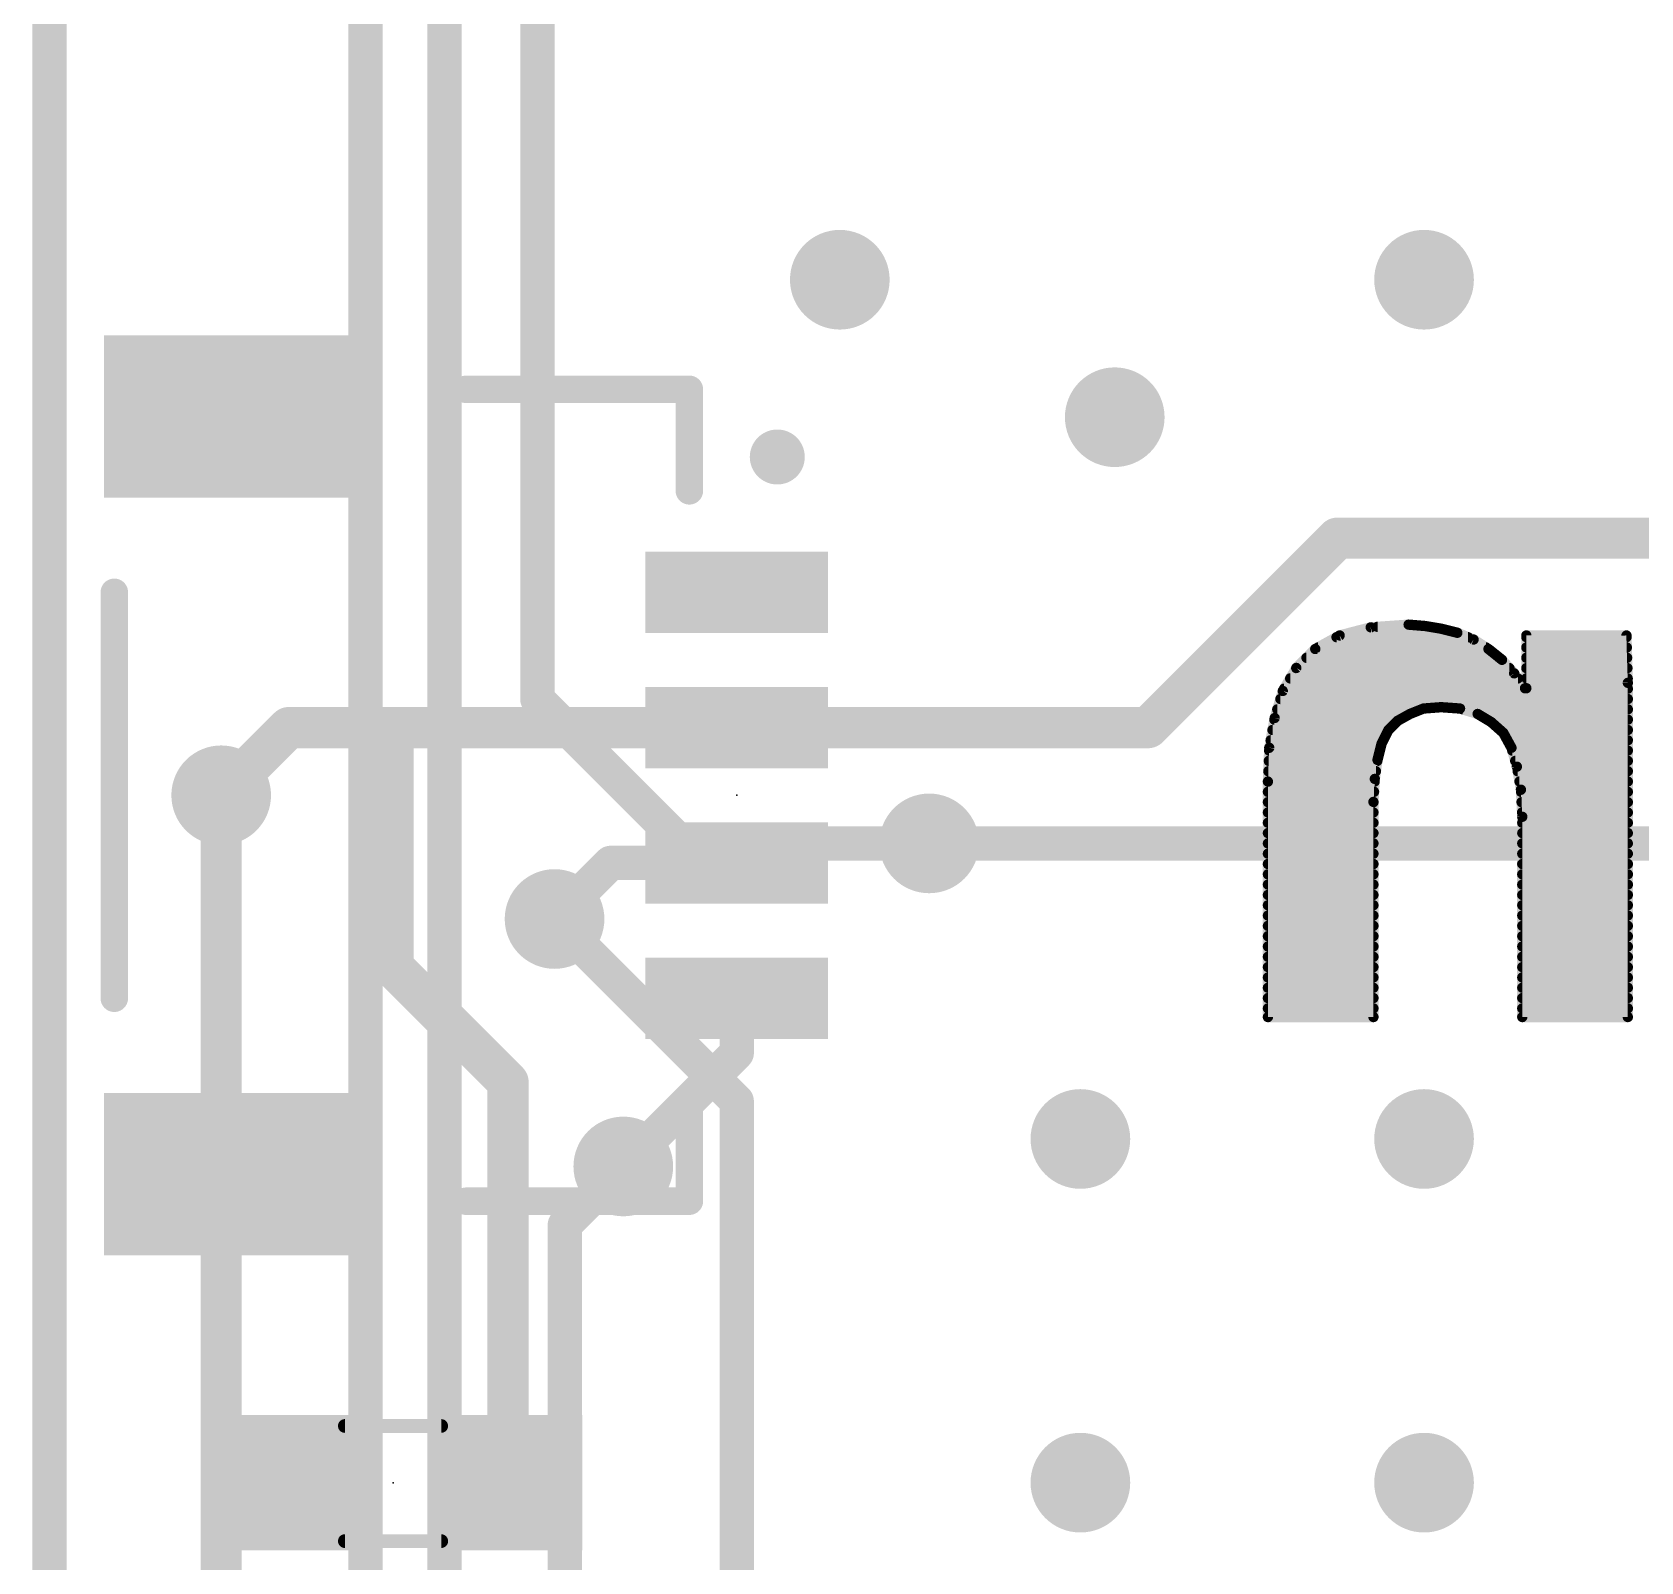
# Model space of a CAD drawing. Extents: x -38 to 69, y -21 to 41.
# Drawn here: x -0.13 to 11.76, y 14.66 to 25.96 of the extents above; entities that cross this region are included whole.
import ezdxf

# ---------------------------------------------------------------- set-up
doc = ezdxf.new("R2010")
doc.units = 0
for name, color, linetype in [('1', 12, 'CONTINUOUS'), ('16', 53, 'CONTINUOUS'), ('18', 110, 'CONTINUOUS'), ('20', 53, 'CONTINUOUS'), ('21', 41, 'CONTINUOUS'), ('22', 40, 'CONTINUOUS'), ('23', 53, 'CONTINUOUS'), ('51', 53, 'CONTINUOUS')]:
    doc.layers.add(name, color=color, linetype=linetype)

# ---------------------------------------------------------------- blocks, each defined once
blk = doc.blocks.new('RECT')
blk.add_solid([(-0.5, -0.5), (0.5, -0.5), (-0.5, 0.5), (0.5, 0.5)])
blk = doc.blocks.new('ROUNDV')
at = {"const_width": 0.5}
blk.add_lwpolyline([(0, -0.25, 1), (0, 0.25, 1), (0, -0.25)], format="xyb", dxfattribs=at)

msp = doc.modelspace()

# ---------------------------------------------------------------- linework, layer by layer
at = {"layer": '1'}
for points, const_width in [([(0, 0), (0, 40.64)], 0.254), ([(9.52, 22.22), (8.12, 20.82)], 0.3048), ([(13.195, 22.22), (9.52, 22.22)], 0.3048), ([(1.77, 20.82), (1.27, 20.32)], 0.3048), ([(2.54, 20.82), (1.77, 20.82)], 0.3048), ([(5.08, 20.82), (2.54, 20.82)], 0.3048), ([(2.54, 19.05), (2.54, 20.82)], 0.3048), ([(8.12, 20.82), (5.08, 20.82)], 0.3048), ([(12.8394, 19.9644), (6.5024, 19.9644)], 0.254), ([(4.1482, 19.82), (3.7338, 19.4056)], 0.254), ([(4.1482, 19.82), (5.08, 19.82)], 0.254), ([(3.39, 18.2), (2.54, 19.05)], 0.3048), ([(5.08, 18.82), (5.08, 18.415)], 0.254), ([(5.08, 18.415), (4.2418, 17.5768)], 0.254), ([(3.39, 15.24), (3.39, 18.2)], 0.3048)]:
    msp.add_lwpolyline(points, dxfattribs=dict(at, const_width=const_width))
for points, const_width in [([(9.52, 22.2962, 1), (9.52, 22.1438)], 0.1524), ([(9.5739, 22.1661, 1), (9.4661, 22.2739)], 0.1524), ([(1.77, 20.8962, 1), (1.77, 20.7438)], 0.1524), ([(1.8239, 20.7661, 1), (1.7161, 20.8739)], 0.1524), ([(2.54, 20.8962, 1), (2.54, 20.7438)], 0.1524), ([(2.6162, 20.82, 1), (2.4638, 20.82)], 0.1524), ([(2.54, 20.7438, 1), (2.54, 20.8962)], 0.1524), ([(5.08, 20.8962, 1), (5.08, 20.7438)], 0.1524), ([(5.08, 20.7438, 1), (5.08, 20.8962)], 0.1524), ([(8.0661, 20.8739, 1), (8.1739, 20.7661)], 0.1524), ([(8.12, 20.7438, 1), (8.12, 20.8962)], 0.1524), ([(1.2161, 20.3739, 1), (1.3239, 20.2661)], 0.1524), ([(6.5024, 20.0279, 1), (6.5024, 19.9009)], 0.127), ([(4.1482, 19.8835, 1), (4.1482, 19.7565)], 0.127), ([(4.1931, 19.7751, 1), (4.1033, 19.8649)], 0.127), ([(5.08, 19.7565, 1), (5.08, 19.8835)], 0.127), ([(3.6889, 19.4505, 1), (3.7787, 19.3607)], 0.127), ([(2.5939, 19.1039, 1), (2.4861, 18.9961)], 0.1524), ([(2.4638, 19.05, 1), (2.6162, 19.05)], 0.1524), ([(5.1435, 18.82, 1), (5.0165, 18.82)], 0.127), ([(5.0165, 18.415, 1), (5.1435, 18.415)], 0.127), ([(5.1249, 18.3701, 1), (5.0351, 18.4599)], 0.127), ([(3.4662, 18.2, 1), (3.3138, 18.2)], 0.1524), ([(3.3361, 18.1461, 1), (3.4439, 18.2539)], 0.1524), ([(4.1969, 17.6217, 1), (4.2867, 17.5319)], 0.127), ([(3.3138, 15.24, 1), (3.4662, 15.24)], 0.1524)]:
    msp.add_lwpolyline(points, format="xyb", dxfattribs=dict(at, const_width=const_width))
at = {"layer": '16'}
for points, const_width in [([(0, 0), (0, 40.64)], 0.254), ([(2.3368, 34.0868), (2.3368, 9.0932)], 0.254), ([(2.921, 9.779), (2.921, 33.401)], 0.254), ([(3.6068, 21.0312), (3.6068, 27.7368)], 0.254), ([(4.6736, 19.9644), (3.6068, 21.0312)], 0.254), ([(1.27, 8.89), (1.27, 20.32)], 0.3048), ([(6.5024, 19.9644), (4.6736, 19.9644)], 0.254), ([(5.08, 18.0594), (3.7338, 19.4056)], 0.254), ([(5.08, 10.16), (5.08, 18.0594)], 0.254), ([(4.2418, 17.5768), (3.81, 17.145)], 0.254), ([(3.81, 17.145), (3.81, 10.16)], 0.254)]:
    msp.add_lwpolyline(points, dxfattribs=dict(at, const_width=const_width))
for points, const_width in [([(3.6517, 21.0761, 1), (3.5619, 20.9863)], 0.127), ([(3.5433, 21.0312, 1), (3.6703, 21.0312)], 0.127), ([(1.3462, 20.32, 1), (1.1938, 20.32)], 0.1524), ([(4.6736, 20.0279, 1), (4.6736, 19.9009)], 0.127), ([(4.6287, 19.9195, 1), (4.7185, 20.0093)], 0.127), ([(6.5024, 19.9009, 1), (6.5024, 20.0279)], 0.127), ([(3.7787, 19.4505, 1), (3.6889, 19.3607)], 0.127), ([(5.1435, 18.0594, 1), (5.0165, 18.0594)], 0.127), ([(5.0351, 18.0145, 1), (5.1249, 18.1043)], 0.127), ([(4.2867, 17.5319, 1), (4.1969, 17.6217)], 0.127), ([(3.8735, 17.145, 1), (3.7465, 17.145)], 0.127), ([(3.7651, 17.1899, 1), (3.8549, 17.1001)], 0.127)]:
    msp.add_lwpolyline(points, format="xyb", dxfattribs=dict(at, const_width=const_width))
at = {"layer": '20', "const_width": 0.2032}
msp.add_lwpolyline([(0, 0), (0, 40.64)], dxfattribs=at)
at = {"layer": '21', "const_width": 0.2032}
for points in [[(3.08, 23.32), (4.73, 23.32)], [(4.73, 23.32), (4.73, 22.57)], [(0.48, 21.82), (0.48, 18.82)], [(4.73, 18.07), (4.73, 17.32)], [(4.73, 17.32), (3.08, 17.32)]]:
    msp.add_lwpolyline(points, dxfattribs=at)
at = {"layer": '21'}
for points, const_width in [([(3.08, 23.3708, 1), (3.08, 23.2692)], 0.1016), ([(4.7808, 23.32, 1), (4.6792, 23.32)], 0.1016), ([(4.73, 23.2692, 1), (4.73, 23.3708)], 0.1016), ([(5.38, 22.7184, 1), (5.38, 22.9216, 1), (5.38, 22.7184)], 0.2032), ([(4.6792, 22.57, 1), (4.7808, 22.57)], 0.1016), ([(0.5308, 21.82, 1), (0.4292, 21.82)], 0.1016), ([(0.4292, 18.82, 1), (0.5308, 18.82)], 0.1016), ([(4.7808, 18.07, 1), (4.6792, 18.07)], 0.1016), ([(3.08, 17.3708, 1), (3.08, 17.2692)], 0.1016), ([(4.6792, 17.32, 1), (4.7808, 17.32)], 0.1016), ([(4.73, 17.2692, 1), (4.73, 17.3708)], 0.1016)]:
    msp.add_lwpolyline(points, format="xyb", dxfattribs=dict(at, const_width=const_width))
at = {"layer": '22', "const_width": 0.0762}
for points in [[(9.536, 21.501), (9.356, 21.401)], [(9.5133, 21.4884), (10.4842, 21.4884)], [(9.766, 21.561), (9.536, 21.501)], [(10.046, 21.581), (9.766, 21.561)], [(9.8164, 21.5646), (10.2044, 21.5646)], [(10.166, 21.571), (10.046, 21.581)], [(10.286, 21.551), (10.166, 21.571)], [(10.406, 21.521), (10.286, 21.551)], [(10.526, 21.471), (10.406, 21.521)], [(11.656, 21.501), (10.916, 21.501)], [(10.916, 21.501), (10.916, 21.111)], [(10.916, 21.4884), (11.6564, 21.4884)], [(11.666, 21.151), (11.656, 21.501)], [(9.356, 21.401), (9.216, 21.261)], [(9.3762, 21.4122), (10.6184, 21.4122)], [(10.636, 21.401), (10.526, 21.471)], [(10.736, 21.321), (10.636, 21.401)], [(10.916, 21.4122), (11.6585, 21.4122)], [(9.216, 21.261), (9.116, 21.091)], [(9.2153, 21.2598), (10.7911, 21.2598)], [(9.291, 21.336), (10.7172, 21.336)], [(10.826, 21.221), (10.736, 21.321)], [(10.916, 21.336), (11.6607, 21.336)], [(10.916, 21.2598), (11.6629, 21.2598)], [(9.1705, 21.1836), (10.8532, 21.1836)], [(10.906, 21.111), (10.826, 21.221)], [(10.916, 21.1836), (11.6651, 21.1836)], [(11.666, 18.681), (11.666, 21.151)], [(9.116, 21.091), (9.056, 20.891)], [(9.0981, 21.0312), (11.666, 21.0312)], [(9.1257, 21.1074), (11.666, 21.1074)], [(10.916, 21.111), (10.906, 21.111)], [(9.056, 20.891), (9.016, 20.671)], [(9.0752, 20.955), (10.141, 20.955)], [(9.966, 20.871), (10.056, 20.921)], [(10.056, 20.921), (10.156, 20.961)], [(10.156, 20.961), (10.286, 20.971)], [(10.286, 20.971), (10.426, 20.961)], [(10.426, 20.961), (10.556, 20.921)], [(10.4455, 20.955), (11.666, 20.955)], [(10.556, 20.921), (10.656, 20.861)], [(9.0399, 20.8026), (9.8976, 20.8026)], [(9.0538, 20.8788), (9.98, 20.8788)], [(9.846, 20.701), (9.896, 20.801)], [(9.896, 20.801), (9.966, 20.871)], [(10.6263, 20.8788), (11.666, 20.8788)], [(10.656, 20.861), (10.746, 20.781)], [(10.7217, 20.8026), (11.666, 20.8026)], [(10.746, 20.781), (10.806, 20.671)], [(9.016, 20.671), (9.006, 20.421)], [(9.0152, 20.6502), (9.8333, 20.6502)], [(9.0261, 20.7264), (9.8587, 20.7264)], [(9.816, 20.581), (9.846, 20.701)], [(10.7758, 20.7264), (11.666, 20.7264)], [(10.806, 20.671), (10.846, 20.531)], [(10.8119, 20.6502), (11.666, 20.6502)], [(9.0121, 20.574), (9.815, 20.574)], [(9.796, 20.441), (9.816, 20.581)], [(10.8337, 20.574), (11.666, 20.574)], [(10.846, 20.531), (10.876, 20.361)], [(9.006, 20.4216), (9.7949, 20.4216)], [(9.006, 20.421), (9.006, 18.681)], [(9.0091, 20.4978), (9.8041, 20.4978)], [(9.786, 20.271), (9.796, 20.441)], [(10.8519, 20.4978), (11.666, 20.4978)], [(10.8653, 20.4216), (11.666, 20.4216)], [(9.006, 20.3454), (9.7904, 20.3454)], [(10.876, 20.361), (10.886, 20.161)], [(10.8768, 20.3454), (11.666, 20.3454)], [(9.006, 20.2692), (9.786, 20.2692)], [(9.006, 20.193), (9.786, 20.193)], [(9.786, 18.681), (9.786, 20.271)], [(10.8806, 20.2692), (11.666, 20.2692)], [(10.8844, 20.193), (11.666, 20.193)], [(9.006, 20.1168), (9.786, 20.1168)], [(10.886, 20.161), (10.886, 18.681)], [(10.886, 20.1168), (11.666, 20.1168)], [(9.006, 20.0406), (9.786, 20.0406)], [(9.006, 19.9644), (9.786, 19.9644)], [(10.886, 20.0406), (11.666, 20.0406)], [(10.886, 19.9644), (11.666, 19.9644)], [(9.006, 19.8882), (9.786, 19.8882)], [(10.886, 19.8882), (11.666, 19.8882)], [(9.006, 19.812), (9.786, 19.812)], [(9.006, 19.7358), (9.786, 19.7358)], [(10.886, 19.812), (11.666, 19.812)], [(10.886, 19.7358), (11.666, 19.7358)], [(9.006, 19.6596), (9.786, 19.6596)], [(9.006, 19.5834), (9.786, 19.5834)], [(10.886, 19.6596), (11.666, 19.6596)], [(10.886, 19.5834), (11.666, 19.5834)], [(9.006, 19.5072), (9.786, 19.5072)], [(10.886, 19.5072), (11.666, 19.5072)], [(9.006, 19.431), (9.786, 19.431)], [(9.006, 19.3548), (9.786, 19.3548)], [(10.886, 19.431), (11.666, 19.431)], [(10.886, 19.3548), (11.666, 19.3548)], [(9.006, 19.2786), (9.786, 19.2786)], [(10.886, 19.2786), (11.666, 19.2786)], [(9.006, 19.2024), (9.786, 19.2024)], [(9.006, 19.1262), (9.786, 19.1262)], [(10.886, 19.2024), (11.666, 19.2024)], [(10.886, 19.1262), (11.666, 19.1262)], [(9.006, 19.05), (9.786, 19.05)], [(10.886, 19.05), (11.666, 19.05)], [(9.006, 18.9738), (9.786, 18.9738)], [(9.006, 18.8976), (9.786, 18.8976)], [(10.886, 18.9738), (11.666, 18.9738)], [(10.886, 18.8976), (11.666, 18.8976)], [(9.006, 18.8214), (9.786, 18.8214)], [(10.886, 18.8214), (11.666, 18.8214)], [(9.006, 18.7452), (9.786, 18.7452)], [(9.006, 18.681), (9.786, 18.681)], [(10.886, 18.7452), (11.666, 18.7452)], [(10.886, 18.681), (11.666, 18.681)]]:
    msp.add_lwpolyline(points, dxfattribs=at)
at = {"layer": '22', "const_width": 0.0381}
for points in [[(9.5133, 21.5075, 1), (9.5133, 21.4694)], [(9.5312, 21.5194, 1), (9.5408, 21.4826)], [(9.5453, 21.4843, 1), (9.5267, 21.5177)], [(9.7646, 21.58, 1), (9.7674, 21.542)], [(9.7708, 21.5426, 1), (9.7612, 21.5794)], [(9.8164, 21.5837, 1), (9.8164, 21.5456)], [(10.0476, 21.6, 1), (10.0444, 21.562)], [(10.0474, 21.562, 1), (10.0446, 21.6)], [(10.1691, 21.5898, 1), (10.1629, 21.5522)], [(10.1644, 21.552, 1), (10.1676, 21.59)], [(10.2044, 21.5456, 1), (10.2044, 21.5837)], [(10.2906, 21.5695, 1), (10.2814, 21.5325)], [(10.2829, 21.5322, 1), (10.2891, 21.5698)], [(10.4133, 21.5386, 1), (10.3987, 21.5034)], [(10.4014, 21.5025, 1), (10.4106, 21.5395)], [(10.4842, 21.4694, 1), (10.4842, 21.5075)], [(10.916, 21.5201, 1), (10.916, 21.482)], [(10.916, 21.5075, 1), (10.916, 21.4694)], [(10.9351, 21.501, 1), (10.897, 21.501)], [(11.675, 21.5015, 1), (11.637, 21.5005)], [(11.656, 21.482, 1), (11.656, 21.5201)], [(11.6564, 21.4694, 1), (11.6564, 21.5075)], [(9.3467, 21.4177, 1), (9.3653, 21.3843)], [(9.3695, 21.3875, 1), (9.3425, 21.4145)], [(9.3762, 21.4313, 1), (9.3762, 21.3932)], [(10.5362, 21.4871, 1), (10.5158, 21.4549)], [(10.5187, 21.4534, 1), (10.5333, 21.4886)], [(10.6479, 21.4159, 1), (10.6241, 21.3861)], [(10.6184, 21.3932, 1), (10.6184, 21.4313)], [(10.6258, 21.3849, 1), (10.6462, 21.4171)], [(10.916, 21.4313, 1), (10.916, 21.3932)], [(11.6585, 21.3932, 1), (11.6585, 21.4313)], [(9.2153, 21.2789, 1), (9.2153, 21.2408)], [(9.2025, 21.2745, 1), (9.2295, 21.2475)], [(9.2324, 21.2513, 1), (9.1996, 21.2707)], [(9.291, 21.3551, 1), (9.291, 21.317)], [(10.7502, 21.3337, 1), (10.7218, 21.3083)], [(10.7172, 21.317, 1), (10.7172, 21.3551)], [(10.7241, 21.3061, 1), (10.7479, 21.3359)], [(10.7911, 21.2408, 1), (10.7911, 21.2789)], [(10.916, 21.3551, 1), (10.916, 21.317)], [(10.916, 21.2789, 1), (10.916, 21.2408)], [(11.6607, 21.317, 1), (11.6607, 21.3551)], [(11.6629, 21.2408, 1), (11.6629, 21.2789)], [(9.1705, 21.2027, 1), (9.1705, 21.1646)], [(10.8414, 21.2322, 1), (10.8106, 21.2098)], [(10.8118, 21.2083, 1), (10.8402, 21.2337)], [(10.8532, 21.1646, 1), (10.8532, 21.2027)], [(10.916, 21.2027, 1), (10.916, 21.1646)], [(11.6851, 21.151, 1), (11.647, 21.151)], [(11.647, 21.1505, 1), (11.685, 21.1515)], [(11.6651, 21.1646, 1), (11.6651, 21.2027)], [(9.0981, 21.0503, 1), (9.0981, 21.0122)], [(9.0996, 21.1007, 1), (9.1324, 21.0813)], [(9.1342, 21.0855, 1), (9.0978, 21.0965)], [(9.1257, 21.1265, 1), (9.1257, 21.0884)], [(10.906, 21.1301, 1), (10.906, 21.092)], [(10.8906, 21.0998, 1), (10.9214, 21.1222)], [(10.897, 21.111, 1), (10.9351, 21.111)], [(10.916, 21.092, 1), (10.916, 21.1301)], [(11.666, 21.0884, 1), (11.666, 21.1265)], [(11.666, 21.0122, 1), (11.666, 21.0503)], [(9.0747, 20.8876, 1), (9.0373, 20.8944)], [(9.0752, 20.9741, 1), (9.0752, 20.936)], [(10.0489, 20.9387, 1), (10.0631, 20.9033)], [(10.0653, 20.9043, 1), (10.0467, 20.9377)], [(10.1545, 20.98, 1), (10.1575, 20.942)], [(10.141, 20.936, 1), (10.141, 20.9741)], [(10.1631, 20.9433, 1), (10.1489, 20.9787)], [(10.2874, 20.99, 1), (10.2846, 20.952)], [(10.2875, 20.952, 1), (10.2845, 20.99)], [(10.4316, 20.9792, 1), (10.4204, 20.9428)], [(10.4246, 20.942, 1), (10.4274, 20.98)], [(10.4455, 20.9741, 1), (10.4455, 20.936)], [(10.5658, 20.9373, 1), (10.5462, 20.9047)], [(10.5504, 20.9028, 1), (10.5616, 20.9392)], [(11.666, 20.936, 1), (11.666, 20.9741)], [(9.0399, 20.8217, 1), (9.0399, 20.7836)], [(9.0538, 20.8979, 1), (9.0538, 20.8598)], [(9.0378, 20.8965, 1), (9.0742, 20.8855)], [(9.8825, 20.8145, 1), (9.9095, 20.7875)], [(9.913, 20.7925, 1), (9.879, 20.8095)], [(9.8976, 20.7836, 1), (9.8976, 20.8217)], [(9.9567, 20.8877, 1), (9.9753, 20.8543)], [(9.9795, 20.8575, 1), (9.9525, 20.8845)], [(9.98, 20.8598, 1), (9.98, 20.8979)], [(10.6263, 20.8979, 1), (10.6263, 20.8598)], [(10.6687, 20.8752, 1), (10.6433, 20.8468)], [(10.6462, 20.8447, 1), (10.6658, 20.8773)], [(10.7217, 20.8217, 1), (10.7217, 20.7836)], [(10.7627, 20.7901, 1), (10.7293, 20.7719)], [(10.7333, 20.7668, 1), (10.7587, 20.7952)], [(11.666, 20.8598, 1), (11.666, 20.8979)], [(11.666, 20.7836, 1), (11.666, 20.8217)], [(9.0152, 20.6693, 1), (9.0152, 20.6312)], [(9.035, 20.6702, 1), (8.997, 20.6718)], [(8.9973, 20.6744, 1), (9.0347, 20.6676)], [(9.0261, 20.7455, 1), (9.0261, 20.7074)], [(9.829, 20.7095, 1), (9.863, 20.6925)], [(9.8645, 20.6964, 1), (9.8275, 20.7056)], [(9.8333, 20.6312, 1), (9.8333, 20.6693)], [(9.8587, 20.7074, 1), (9.8587, 20.7455)], [(10.7758, 20.7455, 1), (10.7758, 20.7074)], [(10.8243, 20.6762, 1), (10.7877, 20.6658)], [(10.7893, 20.6619, 1), (10.8227, 20.6801)], [(10.8119, 20.6693, 1), (10.8119, 20.6312)], [(11.666, 20.7074, 1), (11.666, 20.7455)], [(11.666, 20.6312, 1), (11.666, 20.6693)], [(9.0121, 20.5931, 1), (9.0121, 20.555)], [(9.7975, 20.5856, 1), (9.8345, 20.5764)], [(9.8349, 20.5783, 1), (9.7971, 20.5837)], [(9.815, 20.555, 1), (9.815, 20.5931)], [(10.8337, 20.5931, 1), (10.8337, 20.555)], [(10.8648, 20.5343, 1), (10.8272, 20.5277)], [(11.666, 20.555, 1), (11.666, 20.5931)], [(9.006, 20.4407, 1), (9.006, 20.4026)], [(9.0251, 20.421, 1), (8.987, 20.421)], [(9.0091, 20.5169, 1), (9.0091, 20.4788)], [(9.815, 20.4399, 1), (9.777, 20.4421)], [(9.7771, 20.4437, 1), (9.8149, 20.4383)], [(9.7949, 20.4026, 1), (9.7949, 20.4407)], [(9.8041, 20.4788, 1), (9.8041, 20.5169)], [(10.8277, 20.5258, 1), (10.8643, 20.5362)], [(10.8519, 20.5169, 1), (10.8519, 20.4788)], [(10.8653, 20.4407, 1), (10.8653, 20.4026)], [(11.666, 20.4788, 1), (11.666, 20.5169)], [(11.666, 20.4026, 1), (11.666, 20.4407)], [(8.987, 20.4218, 1), (9.025, 20.4202)], [(9.006, 20.3645, 1), (9.006, 20.3264)], [(9.7904, 20.3264, 1), (9.7904, 20.3645)], [(10.895, 20.362, 1), (10.857, 20.36)], [(10.8572, 20.3577, 1), (10.8948, 20.3643)], [(10.8768, 20.3645, 1), (10.8768, 20.3264)], [(11.666, 20.3264, 1), (11.666, 20.3645)], [(9.006, 20.2883, 1), (9.006, 20.2502)], [(9.006, 20.2121, 1), (9.006, 20.174)], [(9.805, 20.271, 1), (9.7669, 20.271)], [(9.767, 20.2721, 1), (9.805, 20.2699)], [(9.786, 20.2502, 1), (9.786, 20.2883)], [(9.786, 20.174, 1), (9.786, 20.2121)], [(10.8806, 20.2883, 1), (10.8806, 20.2502)], [(10.8844, 20.2121, 1), (10.8844, 20.174)], [(11.666, 20.2502, 1), (11.666, 20.2883)], [(11.666, 20.174, 1), (11.666, 20.2121)], [(9.006, 20.1359, 1), (9.006, 20.0978)], [(9.786, 20.0978, 1), (9.786, 20.1359)], [(10.886, 20.1359, 1), (10.886, 20.0978)], [(10.9051, 20.161, 1), (10.867, 20.161)], [(10.867, 20.16, 1), (10.905, 20.162)], [(11.666, 20.0978, 1), (11.666, 20.1359)], [(9.006, 20.0597, 1), (9.006, 20.0216)], [(9.006, 19.9835, 1), (9.006, 19.9454)], [(9.786, 20.0216, 1), (9.786, 20.0597)], [(9.786, 19.9454, 1), (9.786, 19.9835)], [(10.886, 20.0597, 1), (10.886, 20.0216)], [(10.886, 19.9835, 1), (10.886, 19.9454)], [(11.666, 20.0216, 1), (11.666, 20.0597)], [(11.666, 19.9454, 1), (11.666, 19.9835)], [(9.006, 19.9073, 1), (9.006, 19.8692)], [(9.786, 19.8692, 1), (9.786, 19.9073)], [(10.886, 19.9073, 1), (10.886, 19.8692)], [(11.666, 19.8692, 1), (11.666, 19.9073)], [(9.006, 19.8311, 1), (9.006, 19.793)], [(9.006, 19.7549, 1), (9.006, 19.7168)], [(9.786, 19.793, 1), (9.786, 19.8311)], [(9.786, 19.7168, 1), (9.786, 19.7549)], [(10.886, 19.8311, 1), (10.886, 19.793)], [(10.886, 19.7549, 1), (10.886, 19.7168)], [(11.666, 19.793, 1), (11.666, 19.8311)], [(11.666, 19.7168, 1), (11.666, 19.7549)], [(9.006, 19.6787, 1), (9.006, 19.6406)], [(9.006, 19.6025, 1), (9.006, 19.5644)], [(9.786, 19.6406, 1), (9.786, 19.6787)], [(9.786, 19.5644, 1), (9.786, 19.6025)], [(10.886, 19.6787, 1), (10.886, 19.6406)], [(10.886, 19.6025, 1), (10.886, 19.5644)], [(11.666, 19.6406, 1), (11.666, 19.6787)], [(11.666, 19.5644, 1), (11.666, 19.6025)], [(9.006, 19.5263, 1), (9.006, 19.4882)], [(9.786, 19.4882, 1), (9.786, 19.5263)], [(10.886, 19.5263, 1), (10.886, 19.4882)], [(11.666, 19.4882, 1), (11.666, 19.5263)], [(9.006, 19.4501, 1), (9.006, 19.412)], [(9.006, 19.3739, 1), (9.006, 19.3358)], [(9.786, 19.412, 1), (9.786, 19.4501)], [(9.786, 19.3358, 1), (9.786, 19.3739)], [(10.886, 19.4501, 1), (10.886, 19.412)], [(10.886, 19.3739, 1), (10.886, 19.3358)], [(11.666, 19.412, 1), (11.666, 19.4501)], [(11.666, 19.3358, 1), (11.666, 19.3739)], [(9.006, 19.2977, 1), (9.006, 19.2596)], [(9.786, 19.2596, 1), (9.786, 19.2977)], [(10.886, 19.2977, 1), (10.886, 19.2596)], [(11.666, 19.2596, 1), (11.666, 19.2977)], [(9.006, 19.2215, 1), (9.006, 19.1834)], [(9.006, 19.1453, 1), (9.006, 19.1072)], [(9.786, 19.1834, 1), (9.786, 19.2215)], [(9.786, 19.1072, 1), (9.786, 19.1453)], [(10.886, 19.2215, 1), (10.886, 19.1834)], [(10.886, 19.1453, 1), (10.886, 19.1072)], [(11.666, 19.1834, 1), (11.666, 19.2215)], [(11.666, 19.1072, 1), (11.666, 19.1453)], [(9.006, 19.0691, 1), (9.006, 19.031)], [(9.786, 19.031, 1), (9.786, 19.0691)], [(10.886, 19.0691, 1), (10.886, 19.031)], [(11.666, 19.031, 1), (11.666, 19.0691)], [(9.006, 18.9929, 1), (9.006, 18.9548)], [(9.006, 18.9167, 1), (9.006, 18.8786)], [(9.786, 18.9548, 1), (9.786, 18.9929)], [(9.786, 18.8786, 1), (9.786, 18.9167)], [(10.886, 18.9929, 1), (10.886, 18.9548)], [(10.886, 18.9167, 1), (10.886, 18.8786)], [(11.666, 18.9548, 1), (11.666, 18.9929)], [(11.666, 18.8786, 1), (11.666, 18.9167)], [(9.006, 18.8405, 1), (9.006, 18.8024)], [(9.786, 18.8024, 1), (9.786, 18.8405)], [(10.886, 18.8405, 1), (10.886, 18.8024)], [(11.666, 18.8024, 1), (11.666, 18.8405)], [(9.006, 18.7643, 1), (9.006, 18.7262)], [(9.006, 18.7001, 1), (9.006, 18.662)], [(8.987, 18.681, 1), (9.0251, 18.681)], [(9.7669, 18.681, 1), (9.805, 18.681)], [(9.786, 18.7262, 1), (9.786, 18.7643)], [(9.786, 18.662, 1), (9.786, 18.7001)], [(10.886, 18.7643, 1), (10.886, 18.7262)], [(10.886, 18.7001, 1), (10.886, 18.662)], [(10.867, 18.681, 1), (10.9051, 18.681)], [(11.647, 18.681, 1), (11.6851, 18.681)], [(11.666, 18.7262, 1), (11.666, 18.7643)], [(11.666, 18.662, 1), (11.666, 18.7001)]]:
    msp.add_lwpolyline(points, format="xyb", dxfattribs=at)
at = {"layer": '23'}
for p in [(5.08, 20.32), (2.54, 15.24)]:
    msp.add_point(p, dxfattribs=at)
at = {"layer": '51', "const_width": 0.1016}
for points in [[(2.896, 15.659), (2.184, 15.659)], [(2.896, 14.808), (2.184, 14.808)]]:
    msp.add_lwpolyline(points, dxfattribs=at)
at = {"layer": '51', "const_width": 0.0508}
for points in [[(2.184, 15.6844, 1), (2.184, 15.6336)], [(2.896, 15.6336, 1), (2.896, 15.6844)], [(2.184, 14.8334, 1), (2.184, 14.7826)], [(2.896, 14.7826, 1), (2.896, 14.8334)]]:
    msp.add_lwpolyline(points, format="xyb", dxfattribs=at)

# ---------------------------------------------------------------- block references
at = {"layer": '1', "rotation": 270}
for p, xscale, yscale in [((1.405, 23.12), 1.2, 2), ((5.08, 21.82), 0.6, 1.35), ((5.08, 20.82), 0.6, 1.35), ((5.08, 19.82), 0.6, 1.35), ((5.08, 18.82), 0.6, 1.35), ((1.405, 17.52), 1.2, 2)]:
    msp.add_blockref('RECT', p, dxfattribs=dict(at, xscale=xscale, yscale=yscale))
at = {"layer": '1', "xscale": 1.1, "rotation": 180}
for p in [(1.69, 15.24), (3.39, 15.24)]:
    msp.add_blockref('RECT', p, dxfattribs=at)
at = {"layer": '18', "xscale": 0.7366, "yscale": 0.7366}
for p in [(5.842, 24.13), (5.842, 24.13), (10.16, 24.13), (10.16, 24.13), (7.874, 23.114), (7.874, 23.114), (1.27, 20.32), (1.27, 20.32), (6.5024, 19.9644), (6.5024, 19.9644), (3.7338, 19.4056), (3.7338, 19.4056), (7.62, 17.78), (7.62, 17.78), (10.16, 17.78), (10.16, 17.78), (4.2418, 17.5768), (4.2418, 17.5768), (7.62, 15.24), (7.62, 15.24), (10.16, 15.24), (10.16, 15.24)]:
    msp.add_blockref('ROUNDV', p, dxfattribs=at)
at = {"layer": '51', "xscale": 0.5001, "yscale": 0.95, "rotation": 180}
for p in [(1.9598, 15.2349), (3.1282, 15.2349)]:
    msp.add_blockref('RECT', p, dxfattribs=at)

doc.saveas('drawing.dxf')
